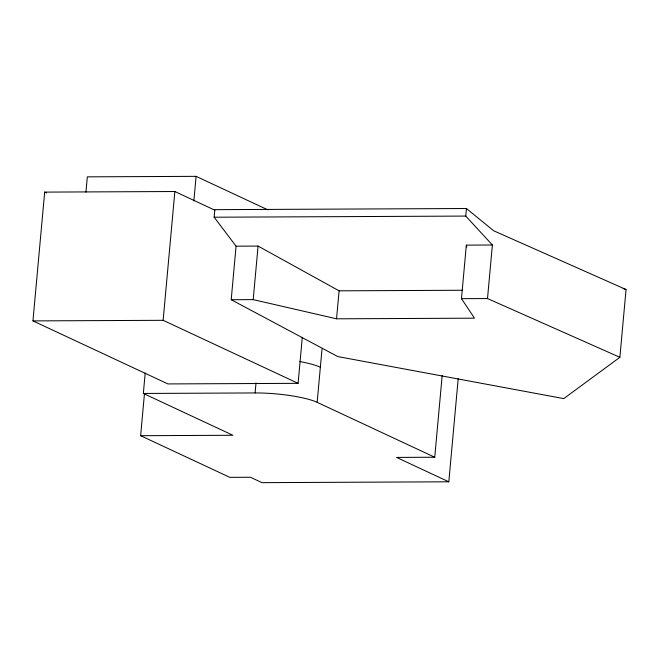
<?xml version="1.0" encoding="UTF-8"?>
<svg xmlns="http://www.w3.org/2000/svg" width="659" height="659" viewBox="0 0 659 659"><rect width="100%" height="100%" fill="white"/><g stroke="black" fill="none" stroke-linecap="round" stroke-linejoin="round"><path stroke-width="0.99" d="M302.283 337.334L298.099 383.332L167.913 383.925L32.95 320.9L44.672 192.107L174.857 191.522L214.883 210.205M85.942 192.189L87.334 176.843L196.102 176.348L267.851 209.85M144.445 393.827L140.639 435.698L232.915 435.278L143.341 393.456L145.202 372.986M298.099 383.332L163.135 320.315L174.857 191.522M193.87 200.896L196.102 176.348M214.142 217.215L214.826 209.661L466.448 208.516L493.673 230.774L626.05 289.523L619.88 357.31L563.742 398.613L337.82 356.585L231.202 299.721L236.07 246.178L214.142 217.215L465.765 216.078L492.38 245.008L487.503 298.552L619.88 357.31M492.38 245.008L466.341 245.132L461.465 298.675L474.48 318.182L336.543 318.808L253.204 299.623L258.073 246.079L236.07 246.178M143.341 393.456L255.107 392.945L256.022 382.92M442.189 375.457L434.742 457.239L317.16 402.336L322.02 348.932M336.543 318.808L339.088 290.825L258.073 246.079M465.765 216.078L466.448 208.516M140.639 435.698L229.843 477.355L250.461 477.256L262.002 482.652L448.812 481.803L458.203 378.661M339.088 290.825L462.618 290.257M231.202 299.721L253.204 299.623M461.465 298.675L487.503 298.552M32.95 320.9L163.135 320.315M434.742 457.239L396.578 457.412L448.812 481.803M623.126 288.543L626.05 289.523M44.672 192.107L46.509 192.972M466.341 245.132L466.786 247.01M255.107 392.945A46.517 8.641 5.2 0 1 317.16 402.336M299.853 361.56A46.517 8.641 5.2 0 1 320.356 367.252"/></g></svg>
